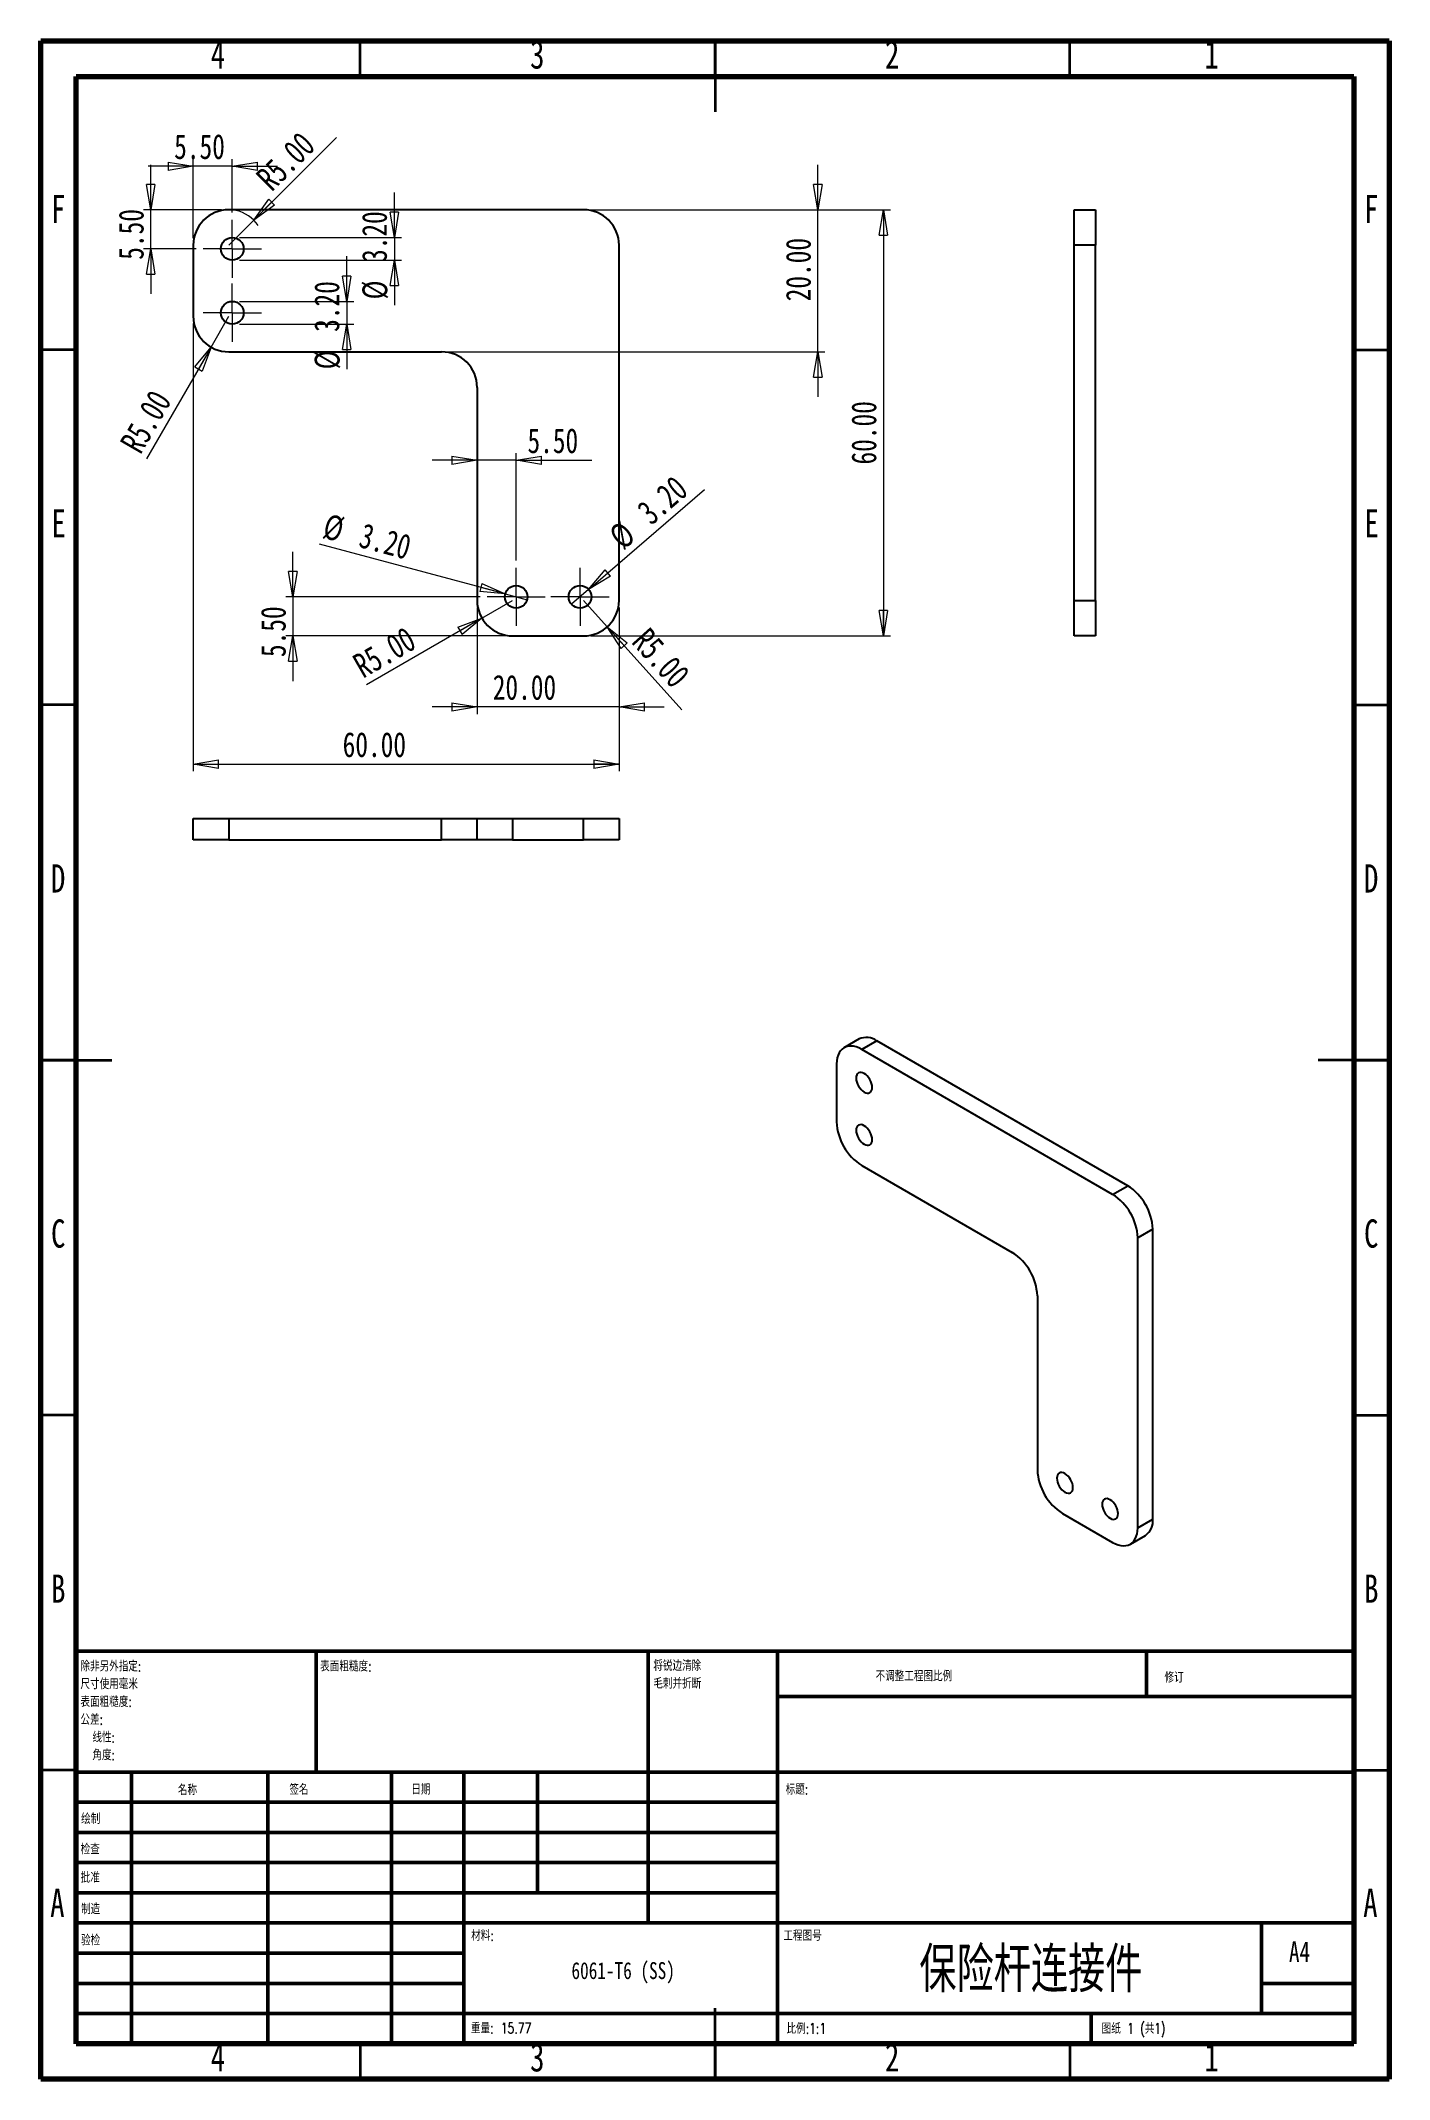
# Model space of a CAD drawing. Header units: millimetres. Extents: x 15 to 205, y 5 to 292.
import ezdxf

# ---------------------------------------------------------------- set-up
doc = ezdxf.new("R2010")
doc.units = ezdxf.units.MM
doc.styles.add('SLDTEXTSTYLE0', font='TXT', dxfattribs={"width": 0.75, "bigfont": 'bigfont'})
doc.styles.add('SLDTEXTSTYLE1', font='TXT', dxfattribs={"width": 0.694444, "bigfont": 'bigfont'})
doc.styles.add('SLDTEXTSTYLE2', font='TXT', dxfattribs={"width": 0.75})
doc.dimstyles.new('SLDDIMSTYLE0', dxfattribs={"dimtxt": 3.5, "dimasz": 3.556, "dimexe": 0, "dimexo": 0.0625, "dimgap": 0.875, "dimtad": 1, "dimrnd": 1e-09, "dimzin": 4, "dimdsep": 46, "dimtxsty": 'SLDTEXTSTYLE2', "dimblk1": 'CLOSED', "dimblk2": 'CLOSED', "dimsah": 1, "dimcen": 0.09, "dimadec": 0, "dimazin": 1, "dimtfac": 1, "dimtmove": 0, "dimatfit": 0, "dimldrblk": 'CLOSED', "dimfxl": 1, "dimfrac": 2, "dimtolj": 1, "dimtzin": 12, "dimarcsym": 0})
doc.dimstyles.new('SLDDIMSTYLE1', dxfattribs={"dimtxt": 3.5, "dimasz": 3.556, "dimexe": 0, "dimexo": 0.0625, "dimgap": 0.875, "dimtad": 1, "dimrnd": 1e-09, "dimzin": 4, "dimdsep": 46, "dimtxsty": 'SLDTEXTSTYLE2', "dimblk1": 'CLOSED', "dimblk2": 'CLOSED', "dimsah": 1, "dimcen": 0.09, "dimadec": 0, "dimazin": 1, "dimtfac": 1, "dimtofl": 0, "dimtmove": 0, "dimatfit": 3, "dimldrblk": 'CLOSED', "dimfxl": 1, "dimfrac": 2, "dimtolj": 1, "dimtzin": 12, "dimarcsym": 0})
doc.dimstyles.new('SLDDIMSTYLE2', dxfattribs={"dimtxt": 3.5, "dimasz": 3.556, "dimexe": 0, "dimexo": 0.0625, "dimgap": 0.875, "dimtad": 1, "dimrnd": 1e-09, "dimzin": 4, "dimdsep": 46, "dimtxsty": 'SLDTEXTSTYLE2', "dimblk1": 'CLOSED', "dimblk2": 'CLOSED', "dimsah": 1, "dimcen": 0, "dimadec": 0, "dimazin": 1, "dimtfac": 1, "dimtofl": 0, "dimtmove": 0, "dimatfit": 3, "dimldrblk": 'CLOSED', "dimfxl": 1, "dimfrac": 2, "dimtolj": 1, "dimtzin": 12, "dimarcsym": 0})
doc.dimstyles.new('SLDDIMSTYLE3', dxfattribs={"dimtxt": 3.5, "dimasz": 3.556, "dimexe": 0, "dimexo": 0.0625, "dimgap": 0.875, "dimtad": 1, "dimrnd": 1e-09, "dimzin": 4, "dimdsep": 46, "dimtxsty": 'SLDTEXTSTYLE2', "dimblk1": 'CLOSED', "dimblk2": 'CLOSED', "dimsah": 1, "dimcen": 0, "dimadec": 0, "dimazin": 1, "dimtfac": 1, "dimtofl": 0, "dimtmove": 0, "dimatfit": 3, "dimldrblk": 'CLOSED', "dimfxl": 1, "dimfrac": 2, "dimtolj": 1, "dimtzin": 12, "dimarcsym": 0})
doc.dimstyles.new('SLDDIMSTYLE4', dxfattribs={"dimtxt": 3.5, "dimasz": 3.556, "dimexe": 0, "dimexo": 0.0625, "dimgap": 0.875, "dimtad": 1, "dimrnd": 1e-09, "dimzin": 4, "dimdsep": 46, "dimtxsty": 'SLDTEXTSTYLE2', "dimblk1": 'NONE', "dimblk2": 'CLOSED', "dimsah": 1, "dimcen": 0, "dimadec": 0, "dimazin": 1, "dimtfac": 1, "dimtmove": 0, "dimatfit": 3, "dimldrblk": 'NONE', "dimfxl": 1, "dimfrac": 2, "dimtolj": 1, "dimtzin": 12, "dimarcsym": 0})

# ---------------------------------------------------------------- blocks, each defined once
blk = doc.blocks.new('SW_NOTE_0')
at = {"color": 0, "linetype": 'Continuous', "lineweight": 0, "char_height": 1.5, "attachment_point": 1, "style": 'SLDTEXTSTYLE0'}
for s, insert in [('除非另外指定:', (0, 1.93)), ('尺寸使用毫米', (0, -0.57)), ('表面粗糙度:', (0, -3.07)), ('公差:', (0, -5.57)), ('线性:', (1.69, -8.07)), ('角度:', (1.69, -10.57))]:
    blk.add_mtext(s, dxfattribs=dict(at, insert=insert))
blk = doc.blocks.new('SW_NOTE_0_1')
at = {"color": 0, "linetype": 'Continuous', "lineweight": 0, "char_height": 1.5, "attachment_point": 1, "style": 'SLDTEXTSTYLE0'}
for s, insert in [('将锐边清除', (0, 1.93)), ('毛刺并折断', (0, -0.57))]:
    blk.add_mtext(s, dxfattribs=dict(at, insert=insert))
blk = doc.blocks.new('_Closed')
at = {"color": 0, "linetype": 'ByBlock', "lineweight": -2}
for p, q in [((-1, 0.166667), (0, 0)), ((-1, 0.166667), (-1, -0.166667)), ((0, 0), (-1, -0.166667)), ((0, 0), (-1, 0))]:
    blk.add_line(p, q, dxfattribs=at)
blk = doc.blocks.new('_D')
at = {"color": 7, "linetype": 'Continuous', "lineweight": 0}
for p, q in [((124.49, 268.22), (124.49, 274.57)), ((92.49, 268.22), (125.49, 268.22)), ((124.49, 248.22), (124.49, 268.22)), ((72.49, 248.22), (125.49, 248.22)), ((124.49, 248.22), (124.49, 241.87))]:
    blk.add_line(p, q, dxfattribs=at)
at = {"color": 7, "linetype": 'Continuous', "lineweight": 18, "xscale": 3.556, "yscale": 3.556}
for p, rotation in [((124.49, 268.22, -1.5), 270), ((124.49, 248.22, -1.5), 90)]:
    blk.add_blockref('_Closed', p, dxfattribs=dict(at, rotation=rotation))
at = {"color": 7, "linetype": 'Continuous', "lineweight": 18, "insert": (119.98, 255.33), "char_height": 3.5, "attachment_point": 1, "rotation": 90, "style": 'SLDTEXTSTYLE2'}
blk.add_mtext('20.00', dxfattribs=at)
blk = doc.blocks.new('_D_1')
at = {"color": 7, "linetype": 'Continuous', "lineweight": 0}
for p, q in [((92.49, 268.22), (134.73, 268.22)), ((133.73, 268.22), (133.73, 208.22)), ((92.49, 208.22), (134.73, 208.22))]:
    blk.add_line(p, q, dxfattribs=at)
at = {"color": 7, "linetype": 'Continuous', "lineweight": 18, "xscale": 3.556, "yscale": 3.556}
for p, rotation in [((133.73, 268.22, -1.5), 90), ((133.73, 208.22, -1.5), 270)]:
    blk.add_blockref('_Closed', p, dxfattribs=dict(at, rotation=rotation))
at = {"color": 7, "linetype": 'Continuous', "lineweight": 18, "insert": (129.22, 232.35), "char_height": 3.5, "attachment_point": 1, "rotation": 90, "style": 'SLDTEXTSTYLE2'}
blk.add_mtext('60.00', dxfattribs=at)
blk = doc.blocks.new('_D_2')
at = {"color": 7, "linetype": 'Continuous', "lineweight": 0}
for p, q in [((76.49, 212.22), (76.49, 197.22)), ((96.49, 212.22), (96.49, 197.22)), ((76.49, 198.22), (70.14, 198.22)), ((96.49, 198.22), (76.49, 198.22)), ((96.49, 198.22), (102.84, 198.22))]:
    blk.add_line(p, q, dxfattribs=at)
at = {"color": 7, "linetype": 'Continuous', "lineweight": 18, "xscale": 3.556, "yscale": 3.556}
blk.add_blockref('_Closed', (76.49, 198.22, -1.5), dxfattribs=at)
at = {"color": 7, "linetype": 'Continuous', "lineweight": 18, "xscale": 3.556, "yscale": 3.556, "rotation": 180}
blk.add_blockref('_Closed', (96.49, 198.22, -1.5), dxfattribs=at)
at = {"color": 7, "linetype": 'Continuous', "lineweight": 18, "insert": (78.69, 202.73), "char_height": 3.5, "attachment_point": 1, "style": 'SLDTEXTSTYLE2'}
blk.add_mtext('20.00', dxfattribs=at)
blk = doc.blocks.new('_D_3')
at = {"color": 7, "linetype": 'Continuous', "lineweight": 0}
for p, q in [((36.49, 252.22), (36.49, 189.16)), ((96.49, 212.22), (96.49, 189.16)), ((36.49, 190.16), (96.49, 190.16))]:
    blk.add_line(p, q, dxfattribs=at)
at = {"color": 7, "linetype": 'Continuous', "lineweight": 18, "xscale": 3.556, "yscale": 3.556, "rotation": 180}
blk.add_blockref('_Closed', (36.49, 190.16, -1.5), dxfattribs=at)
at = {"color": 7, "linetype": 'Continuous', "lineweight": 18, "xscale": 3.556, "yscale": 3.556}
blk.add_blockref('_Closed', (96.49, 190.16, -1.5), dxfattribs=at)
at = {"color": 7, "linetype": 'Continuous', "lineweight": 18, "insert": (57.54, 194.67), "char_height": 3.5, "attachment_point": 1, "style": 'SLDTEXTSTYLE2'}
blk.add_mtext('60.00', dxfattribs=at)
blk = doc.blocks.new('_D_4')
at = {"color": 7, "linetype": 'Continuous', "lineweight": 0}
for q in [(41.49, 253.22), (29.9, 233.16)]:
    blk.add_line((38.99, 248.89), q, dxfattribs=at)
at = {"color": 7, "linetype": 'Continuous', "lineweight": 18, "xscale": 3.556, "yscale": 3.556, "rotation": 60}
blk.add_blockref('_Closed', (38.99, 248.89, -1.5), dxfattribs=at)
at = {"color": 7, "linetype": 'Continuous', "lineweight": 18, "insert": (26.03, 235.4), "char_height": 3.5, "attachment_point": 1, "rotation": 60, "style": 'SLDTEXTSTYLE2'}
blk.add_mtext('R5.00', dxfattribs=at)
blk = doc.blocks.new('_D_5')
at = {"color": 7, "linetype": 'Continuous', "lineweight": 0}
for p, q in [((58.11, 255.32), (58.11, 261.67)), ((42.99, 255.32), (59.11, 255.32)), ((58.11, 255.32), (58.11, 252.12)), ((42.99, 252.12), (59.11, 252.12)), ((58.11, 252.12), (58.11, 245.77))]:
    blk.add_line(p, q, dxfattribs=at)
at = {"color": 7, "linetype": 'Continuous', "lineweight": 18, "xscale": 3.556, "yscale": 3.556}
for p, rotation in [((58.11, 255.32, -1.5), 270), ((58.11, 252.12, -1.5), 90)]:
    blk.add_blockref('_Closed', p, dxfattribs=dict(at, rotation=rotation))
at = {"color": 7, "linetype": 'Continuous', "lineweight": 18, "char_height": 3.5, "attachment_point": 1, "rotation": 90, "style": 'SLDTEXTSTYLE2'}
for s, insert in [('3.20', (53.55, 251.03)), ('%%c', (53.6, 245.75))]:
    blk.add_mtext(s, dxfattribs=dict(at, insert=insert))
blk = doc.blocks.new('_D_6')
at = {"color": 7, "linetype": 'Continuous', "lineweight": 0}
for p, q in [((36.49, 274.35), (30.14, 274.35)), ((36.49, 264.22), (36.49, 275.35)), ((41.99, 274.35), (36.49, 274.35)), ((41.99, 267.82), (41.99, 275.35)), ((41.99, 274.35), (48.34, 274.35))]:
    blk.add_line(p, q, dxfattribs=at)
at = {"color": 7, "linetype": 'Continuous', "lineweight": 18, "xscale": 3.556, "yscale": 3.556}
blk.add_blockref('_Closed', (36.49, 274.35, -1.5), dxfattribs=at)
at = {"color": 7, "linetype": 'Continuous', "lineweight": 18, "xscale": 3.556, "yscale": 3.556, "rotation": 180}
blk.add_blockref('_Closed', (41.99, 274.35, -1.5), dxfattribs=at)
at = {"color": 7, "linetype": 'Continuous', "lineweight": 18, "insert": (33.8, 278.87), "char_height": 3.5, "attachment_point": 1, "style": 'SLDTEXTSTYLE2'}
blk.add_mtext('5.50', dxfattribs=at)
blk = doc.blocks.new('_D_7')
at = {"color": 7, "linetype": 'Continuous', "lineweight": 0}
for p, q in [((30.5, 268.22), (30.5, 274.57)), ((40.49, 268.22), (29.5, 268.22)), ((30.5, 262.72), (30.5, 268.22)), ((36.89, 262.72), (29.5, 262.72)), ((30.5, 262.72), (30.5, 256.37))]:
    blk.add_line(p, q, dxfattribs=at)
at = {"color": 7, "linetype": 'Continuous', "lineweight": 18, "xscale": 3.556, "yscale": 3.556}
for p, rotation in [((30.5, 268.22, -1.5), 270), ((30.5, 262.72, -1.5), 90)]:
    blk.add_blockref('_Closed', p, dxfattribs=dict(at, rotation=rotation))
at = {"color": 7, "linetype": 'Continuous', "lineweight": 18, "insert": (25.99, 261.18), "char_height": 3.5, "attachment_point": 1, "rotation": 90, "style": 'SLDTEXTSTYLE2'}
blk.add_mtext('5.50', dxfattribs=at)
blk = doc.blocks.new('_D_8')
at = {"color": 7, "linetype": 'Continuous', "lineweight": 0}
for q in [(56.65, 278.39), (41.49, 263.22)]:
    blk.add_line((45.02, 266.76), q, dxfattribs=at)
at = {"color": 7, "linetype": 'Continuous', "lineweight": 18}
blk.add_arc((41.49, 263.22), 5, 33.6901, 78.6901, dxfattribs=at)
at = {"color": 7, "linetype": 'Continuous', "lineweight": 18, "xscale": 3.556, "yscale": 3.556, "rotation": 225}
blk.add_blockref('_Closed', (45.02, 266.76, -1.5), dxfattribs=at)
at = {"color": 7, "linetype": 'Continuous', "lineweight": 18, "insert": (45.09, 273.14), "char_height": 3.5, "attachment_point": 1, "rotation": 45, "style": 'SLDTEXTSTYLE2'}
blk.add_mtext('R5.00', dxfattribs=at)
blk = doc.blocks.new('_D_9')
at = {"color": 7, "linetype": 'Continuous', "lineweight": 0}
for p, q in [((64.83, 264.32), (64.83, 270.67)), ((42.99, 264.32), (65.83, 264.32)), ((64.83, 264.32), (64.83, 261.12)), ((42.99, 261.12), (65.83, 261.12)), ((64.83, 261.12), (64.83, 254.77))]:
    blk.add_line(p, q, dxfattribs=at)
at = {"color": 7, "linetype": 'Continuous', "lineweight": 18, "xscale": 3.556, "yscale": 3.556}
for p, rotation in [((64.83, 264.32, -1.5), 270), ((64.83, 261.12, -1.5), 90)]:
    blk.add_blockref('_Closed', p, dxfattribs=dict(at, rotation=rotation))
at = {"color": 7, "linetype": 'Continuous', "lineweight": 18, "char_height": 3.5, "attachment_point": 1, "rotation": 90, "style": 'SLDTEXTSTYLE2'}
for s, insert in [('3.20', (60.26, 260.87)), ('%%c', (60.32, 255.6))]:
    blk.add_mtext(s, dxfattribs=dict(at, insert=insert))
blk = doc.blocks.new('_D_10')
at = {"color": 7, "linetype": 'Continuous', "lineweight": 0}
for q in [(81.49, 213.22), (60.9, 201.33)]:
    blk.add_line((77.16, 210.72), q, dxfattribs=at)
at = {"color": 7, "linetype": 'Continuous', "lineweight": 18, "xscale": 3.556, "yscale": 3.556, "rotation": 30}
blk.add_blockref('_Closed', (77.16, 210.72, -1.5), dxfattribs=at)
at = {"color": 7, "linetype": 'Continuous', "lineweight": 18, "insert": (58.66, 205.21), "char_height": 3.5, "attachment_point": 1, "rotation": 30, "style": 'SLDTEXTSTYLE2'}
blk.add_mtext('R5.00', dxfattribs=at)
blk = doc.blocks.new('_D_11')
at = {"color": 7, "linetype": 'Continuous', "lineweight": 0}
for q in [(91.49, 213.22), (105.35, 197.8)]:
    blk.add_line((94.83, 209.5), q, dxfattribs=at)
at = {"color": 7, "linetype": 'Continuous', "lineweight": 18, "xscale": 3.556, "yscale": 3.556, "rotation": 131.9489406818}
blk.add_blockref('_Closed', (94.83, 209.5, -1.5), dxfattribs=at)
at = {"color": 7, "linetype": 'Continuous', "lineweight": 18, "insert": (100.72, 209.63), "char_height": 3.5, "attachment_point": 1, "rotation": 311.9489, "style": 'SLDTEXTSTYLE2'}
blk.add_mtext('R5.00', dxfattribs=at)
blk = doc.blocks.new('_D_12')
at = {"color": 7, "linetype": 'Continuous', "lineweight": 0}
for q in [(108.54, 228.82), (89.77, 212.68)]:
    blk.add_line((92.2, 214.76), q, dxfattribs=at)
at = {"color": 7, "linetype": 'Continuous', "lineweight": 18, "xscale": 3.556, "yscale": 3.556, "rotation": 220.6994549655}
blk.add_blockref('_Closed', (92.2, 214.76, -1.5), dxfattribs=at)
at = {"color": 7, "linetype": 'Continuous', "lineweight": 18, "char_height": 3.5, "attachment_point": 1, "rotation": 40.6995, "style": 'SLDTEXTSTYLE2'}
for s, insert in [('3.20', (98.73, 226.35)), ('%%c', (94.76, 222.86))]:
    blk.add_mtext(s, dxfattribs=dict(at, insert=insert))
blk = doc.blocks.new('_None')
blk = doc.blocks.new('_D_13')
at = {"color": 7, "linetype": 'Continuous', "lineweight": 0}
for q in [(54.28, 221.15), (83.53, 213.31)]:
    blk.add_line((80.44, 214.13), q, dxfattribs=at)
at = {"color": 7, "linetype": 'Continuous', "lineweight": 18, "xscale": 3.556, "yscale": 3.556, "rotation": 345}
blk.add_blockref('_Closed', (80.44, 214.13, -1.5), dxfattribs=at)
at = {"color": 7, "linetype": 'Continuous', "lineweight": 18, "char_height": 3.5, "attachment_point": 1, "rotation": 345, "style": 'SLDTEXTSTYLE2'}
for s, insert in [('%%c', (55.44, 225.48)), ('3.20', (60.55, 224.17))]:
    blk.add_mtext(s, dxfattribs=dict(at, insert=insert))
blk = doc.blocks.new('_D_14')
at = {"color": 7, "linetype": 'Continuous', "lineweight": 0}
for p, q in [((50.52, 213.72), (50.52, 220.07)), ((76.89, 213.72), (49.52, 213.72)), ((50.52, 213.72), (50.52, 208.22)), ((80.49, 208.22), (49.52, 208.22)), ((50.52, 208.22), (50.52, 201.87))]:
    blk.add_line(p, q, dxfattribs=at)
at = {"color": 7, "linetype": 'Continuous', "lineweight": 18, "xscale": 3.556, "yscale": 3.556}
for p, rotation in [((50.52, 213.72, -1.5), 270), ((50.52, 208.22, -1.5), 90)]:
    blk.add_blockref('_Closed', p, dxfattribs=dict(at, rotation=rotation))
at = {"color": 7, "linetype": 'Continuous', "lineweight": 18, "insert": (46.01, 205.24), "char_height": 3.5, "attachment_point": 1, "rotation": 90, "style": 'SLDTEXTSTYLE2'}
blk.add_mtext('5.50', dxfattribs=at)
blk = doc.blocks.new('_D_15')
at = {"color": 7, "linetype": 'Continuous', "lineweight": 0}
for p, q in [((76.49, 232.95), (70.14, 232.95)), ((81.99, 232.95), (76.49, 232.95)), ((81.99, 218.82), (81.99, 233.95)), ((81.99, 232.95), (92.63, 232.95))]:
    blk.add_line(p, q, dxfattribs=at)
at = {"color": 7, "linetype": 'Continuous', "lineweight": 18, "xscale": 3.556, "yscale": 3.556}
blk.add_blockref('_Closed', (76.49, 232.95, -1.5), dxfattribs=at)
at = {"color": 7, "linetype": 'Continuous', "lineweight": 18, "xscale": 3.556, "yscale": 3.556, "rotation": 180}
blk.add_blockref('_Closed', (81.99, 232.95, -1.5), dxfattribs=at)
at = {"color": 7, "linetype": 'Continuous', "lineweight": 18, "insert": (83.58, 237.46), "char_height": 3.5, "attachment_point": 1, "style": 'SLDTEXTSTYLE2'}
blk.add_mtext('5.50', dxfattribs=at)
blk = doc.blocks.new('SW_CENTERMARKSYMBOL_0')
at = {"color": 0, "linetype": 'Continuous', "lineweight": 18}
for p, q in [((0, 2.5), (0, 4.1)), ((-2.5, 0), (-4.1, 0)), ((0, 0), (-2.5, 0)), ((0, 0), (0, 2.5)), ((0, 0), (0, -2.5)), ((0, 0), (2.5, 0)), ((2.5, 0), (4.1, 0)), ((0, -2.5), (0, -4.1))]:
    blk.add_line(p, q, dxfattribs=at)
blk = doc.blocks.new('SW_CENTERMARKSYMBOL_1')
at = {"color": 0, "linetype": 'Continuous', "lineweight": 18}
for p, q in [((0, 2.5), (0, 4.1)), ((-2.5, 0), (-4.1, 0)), ((0, 0), (-2.5, 0)), ((0, 0), (0, 2.5)), ((0, 0), (0, -2.5)), ((0, 0), (2.5, 0)), ((2.5, 0), (4.1, 0)), ((0, -2.5), (0, -4.1))]:
    blk.add_line(p, q, dxfattribs=at)
blk = doc.blocks.new('SW_CENTERMARKSYMBOL_2')
at = {"color": 0, "linetype": 'Continuous', "lineweight": 18}
for p, q in [((0, 2.5), (0, 4.1)), ((-2.5, 0), (-4.1, 0)), ((0, 0), (-2.5, 0)), ((0, 0), (0, 2.5)), ((0, 0), (0, -2.5)), ((0, 0), (2.5, 0)), ((2.5, 0), (4.1, 0)), ((0, -2.5), (0, -4.1))]:
    blk.add_line(p, q, dxfattribs=at)
blk = doc.blocks.new('SW_CENTERMARKSYMBOL_3')
at = {"color": 0, "linetype": 'Continuous', "lineweight": 18}
for p, q in [((0, 2.5), (0, 4.1)), ((-2.5, 0), (-4.1, 0)), ((0, 0), (-2.5, 0)), ((0, 0), (0, 2.5)), ((0, 0), (0, -2.5)), ((0, 0), (2.5, 0)), ((2.5, 0), (4.1, 0)), ((0, -2.5), (0, -4.1))]:
    blk.add_line(p, q, dxfattribs=at)

msp = doc.modelspace()

# ---------------------------------------------------------------- linework, layer by layer
at = {"color": 7, "linetype": 'Continuous', "lineweight": 70}
for p, q in [((15, 5), (15, 292)), ((15, 292), (205, 292)), ((205, 292), (205, 5)), ((20, 10), (20, 287)), ((20, 287), (200, 287)), ((200, 287), (200, 10)), ((200, 10), (20, 10)), ((205, 5), (15, 5))]:
    msp.add_line(p, q, dxfattribs=at)
at = {"color": 7, "linetype": 'Continuous', "lineweight": 35}
for p, q in [((60, 287), (60, 292)), ((110, 292.001), (110, 281.999)), ((110, 287), (110, 292)), ((160, 287), (160, 292)), ((20, 248.5), (15, 248.5)), ((200, 248.5), (205, 248.5)), ((20, 198.5), (15, 198.5)), ((200, 198.5), (205, 198.5)), ((14.999, 148.5), (25.001, 148.5)), ((20, 148.5), (15, 148.5)), ((205.001, 148.5), (194.999, 148.5)), ((200, 148.5), (205, 148.5)), ((20, 98.5), (15, 98.5)), ((200, 98.5), (205, 98.5)), ((20, 48.5), (15, 48.5)), ((200, 48.5), (205, 48.5)), ((110, 4.999), (110, 15.001)), ((60, 10), (60, 5)), ((110, 10), (110, 5)), ((160, 10), (160, 5))]:
    msp.add_line(p, q, dxfattribs=at)
at = {"color": 7, "linetype": 'Continuous', "lineweight": 25}
for p, q in [((91.487, 268.22), (41.487, 268.22)), ((160.598, 268.22), (163.598, 268.22)), ((160.598, 263.22), (160.598, 268.22)), ((163.598, 268.22), (163.598, 263.22)), ((36.487, 263.22), (36.487, 253.22)), ((96.487, 213.22), (96.487, 263.22)), ((160.598, 213.22), (160.598, 263.22)), ((163.598, 263.22), (160.598, 263.22)), ((163.598, 213.22), (163.598, 263.22)), ((41.487, 248.22), (71.487, 248.22)), ((76.487, 243.22), (76.487, 213.22)), ((160.598, 213.22), (163.598, 213.22)), ((160.598, 208.22), (160.598, 213.22)), ((163.598, 213.22), (163.598, 208.22)), ((81.487, 208.22), (91.487, 208.22)), ((163.598, 208.22), (160.598, 208.22)), ((36.487, 179.489), (36.487, 182.489)), ((36.487, 182.489), (41.487, 182.489)), ((41.487, 182.489), (41.487, 179.489)), ((41.487, 182.489), (71.487, 182.489)), ((71.487, 179.489), (71.487, 182.489)), ((71.487, 182.489), (76.487, 182.489)), ((76.487, 179.489), (76.487, 182.489)), ((76.487, 182.489), (81.487, 182.489)), ((81.487, 182.489), (81.487, 179.489)), ((81.487, 182.489), (91.487, 182.489)), ((91.487, 179.489), (91.487, 182.489)), ((91.487, 182.489), (96.487, 182.489)), ((96.487, 182.489), (96.487, 179.489)), ((41.487, 179.489), (36.487, 179.489)), ((41.487, 179.489), (71.487, 179.489)), ((76.487, 179.489), (71.487, 179.489)), ((81.487, 179.489), (76.487, 179.489)), ((81.487, 179.489), (91.487, 179.489)), ((96.487, 179.489), (91.487, 179.489)), ((130.291, 151.467), (128.169, 150.243)), ((132.79, 151.22), (130.669, 149.995)), ((166.025, 129.585), (130.669, 149.995)), ((168.146, 130.809), (132.79, 151.22)), ((127.134, 147.953), (127.134, 139.788)), ((130.669, 133.664), (151.882, 121.418)), ((166.025, 129.585), (168.146, 130.809)), ((171.681, 124.686), (169.56, 123.461)), ((169.56, 82.634), (169.56, 123.461)), ((171.681, 83.859), (171.681, 124.686)), ((155.418, 115.294), (155.418, 90.798)), ((158.953, 84.674), (166.025, 80.592)), ((169.56, 82.634), (171.681, 83.859)), ((168.524, 80.345), (170.646, 81.569))]:
    msp.add_line(p, q, dxfattribs=at)
at = {"color": 7, "linetype": 'Continuous', "lineweight": 50}
for p, q in [((20, 65.25), (200, 65.25)), ((20, 65.25), (20, 10)), ((53.8, 48.25), (53.8, 65.25)), ((100.6, 65.25), (100.6, 27)), ((118.8, 65.25), (118.8, 10)), ((170.8, 58.875), (170.8, 65.25)), ((200, 58.875), (118.8, 58.875)), ((200, 48.25), (20, 48.25)), ((27.8, 48.25), (27.8, 10)), ((46.991, 48.25), (46.991, 10)), ((64.399, 48.25), (64.399, 10)), ((74.6, 10), (74.6, 48.25)), ((85, 31.25), (85, 48.25)), ((118.8, 44), (20, 44)), ((118.8, 39.75), (20, 39.75)), ((118.8, 35.5), (20, 35.5)), ((118.8, 31.25), (20, 31.25)), ((74.6, 27), (20, 27)), ((74.6, 27), (200, 27)), ((187, 14.25), (187, 27)), ((74.6, 22.75), (20, 22.75)), ((74.6, 18.5), (20, 18.5)), ((200, 18.5), (187, 18.5)), ((20, 14.25), (200, 14.25)), ((163, 10), (163, 14.25))]:
    msp.add_line(p, q, dxfattribs=at)
at = {"color": 7, "linetype": 'Continuous', "lineweight": 25, "flags": 128}
for points in [[(130.669, 149.995), (130.273, 150.198), (129.882, 150.347), (129.501, 150.44), (129.135, 150.476), (128.788, 150.455), (128.465, 150.377), (128.169, 150.242), (127.905, 150.054), (127.676, 149.813), (127.484, 149.523), (127.332, 149.187), (127.222, 148.811), (127.156, 148.398), (127.134, 147.953)], [(131.023, 143.993), (131.243, 143.891), (131.456, 143.843), (131.651, 143.851), (131.823, 143.914), (131.963, 144.031), (132.068, 144.197), (132.132, 144.404), (132.154, 144.647), (132.132, 144.914), (132.068, 145.196), (131.963, 145.483), (131.823, 145.762), (131.651, 146.023), (131.456, 146.257), (131.243, 146.454), (131.023, 146.606), (130.802, 146.709), (130.59, 146.757), (130.394, 146.749), (130.223, 146.686), (130.082, 146.569), (129.977, 146.403), (129.913, 146.195), (129.891, 145.953), (129.913, 145.686), (129.977, 145.403), (130.082, 145.117), (130.223, 144.838), (130.394, 144.576), (130.59, 144.343), (130.802, 144.146), (131.023, 143.993)], [(131.023, 136.645), (131.243, 136.542), (131.456, 136.494), (131.651, 136.502), (131.823, 136.565), (131.963, 136.682), (132.068, 136.848), (132.132, 137.056), (132.154, 137.298), (132.132, 137.565), (132.068, 137.848), (131.963, 138.134), (131.823, 138.413), (131.651, 138.674), (131.456, 138.908), (131.243, 139.105), (131.023, 139.258), (130.802, 139.36), (130.59, 139.408), (130.394, 139.4), (130.223, 139.337), (130.082, 139.22), (129.977, 139.054), (129.913, 138.846), (129.891, 138.604), (129.913, 138.337), (129.977, 138.054), (130.082, 137.768), (130.223, 137.489), (130.394, 137.228), (130.59, 136.994), (130.802, 136.797), (131.023, 136.645)], [(159.307, 87.655), (159.528, 87.552), (159.74, 87.504), (159.936, 87.512), (160.107, 87.576), (160.248, 87.692), (160.352, 87.858), (160.417, 88.066), (160.438, 88.308), (160.417, 88.576), (160.352, 88.858), (160.248, 89.144), (160.107, 89.423), (159.936, 89.685), (159.74, 89.918), (159.528, 90.115), (159.307, 90.268), (159.086, 90.37), (158.874, 90.418), (158.678, 90.41), (158.507, 90.347), (158.366, 90.23), (158.262, 90.065), (158.197, 89.857), (158.176, 89.614), (158.197, 89.347), (158.262, 89.065), (158.366, 88.778), (158.507, 88.499), (158.678, 88.238), (158.874, 88.004), (159.086, 87.807), (159.307, 87.655)], [(165.671, 83.981), (165.892, 83.879), (166.104, 83.83), (166.3, 83.838), (166.471, 83.902), (166.612, 84.019), (166.716, 84.184), (166.781, 84.392), (166.802, 84.634), (166.781, 84.902), (166.716, 85.184), (166.612, 85.47), (166.471, 85.749), (166.3, 86.011), (166.104, 86.244), (165.892, 86.441), (165.671, 86.594), (165.45, 86.696), (165.238, 86.744), (165.042, 86.737), (164.871, 86.673), (164.73, 86.556), (164.626, 86.391), (164.561, 86.183), (164.54, 85.941), (164.561, 85.673), (164.626, 85.391), (164.73, 85.105), (164.871, 84.825), (165.042, 84.564), (165.238, 84.33), (165.45, 84.133), (165.671, 83.981)], [(166.025, 80.592), (166.42, 80.389), (166.811, 80.241), (167.192, 80.147), (167.559, 80.111), (167.906, 80.132), (168.229, 80.21), (168.525, 80.345), (168.789, 80.534), (169.018, 80.775), (169.21, 81.065), (169.362, 81.4), (169.471, 81.777), (169.538, 82.19), (169.56, 82.634)]]:
    msp.add_lwpolyline(points, dxfattribs=at)
at = {"color": 7, "linetype": 'Continuous', "lineweight": 25}
for centre in [(41.987, 262.72), (41.987, 253.72), (81.987, 213.72), (90.987, 213.72)]:
    msp.add_circle(centre, 1.6, dxfattribs=at)
for centre, radius, start, end in [((41.487, 263.22), 5, 90, 180), ((91.487, 263.22), 5, 0, 90), ((41.487, 253.22), 5, 180, 270), ((71.487, 243.22), 5, 0, 90), ((81.487, 213.22), 5, 180, 270), ((91.487, 213.22), 5, 270, 0), ((131.318, 149.094), 2.586, 55.28081, 113.40873), ((134.772, 140.115), 7.645, 182.45345, 237.54655), ((161.922, 123.134), 7.645, 2.45345, 57.54655), ((164.043, 124.358), 7.645, 2.45345, 57.54655), ((147.78, 114.967), 7.645, 2.45345, 57.54655), ((163.056, 91.125), 7.645, 182.45345, 237.54655), ((169.239, 83.585), 2.458, 304.91595, 6.39623)]:
    msp.add_arc(centre, radius, start, end, dxfattribs=at)

# ---------------------------------------------------------------- block references
at = {"color": 7, "linetype": 'Continuous', "lineweight": 0}
for name, p in [('SW_CENTERMARKSYMBOL_3', (41.987, 262.72)), ('SW_CENTERMARKSYMBOL_0', (41.987, 253.72)), ('SW_CENTERMARKSYMBOL_2', (81.987, 213.72)), ('SW_CENTERMARKSYMBOL_1', (90.987, 213.72)), ('SW_NOTE_0', (20.594, 61.987)), ('SW_NOTE_0_1', (101.309, 62.069))]:
    msp.add_blockref(name, p, dxfattribs=at)

# ---------------------------------------------------------------- texts
for s, insert, char_height, attachment_point, style in [('4', (39.96, 292.06), 3.969, 2, 'SLDTEXTSTYLE2'), ('3', (84.96, 292.06), 3.969, 2, 'SLDTEXTSTYLE2'), ('2', (134.96, 292.06), 3.969, 2, 'SLDTEXTSTYLE2'), ('1', (179.96, 292.06), 3.969, 2, 'SLDTEXTSTYLE2'), ('F', (17.458, 270.31), 3.969, 2, 'SLDTEXTSTYLE2'), ('F', (202.458, 270.31), 3.969, 2, 'SLDTEXTSTYLE2'), ('E', (17.508, 226.06), 3.969, 2, 'SLDTEXTSTYLE2'), ('E', (202.508, 226.06), 3.969, 2, 'SLDTEXTSTYLE2'), ('D', (17.453, 176.06), 3.969, 2, 'SLDTEXTSTYLE2'), ('D', (202.453, 176.06), 3.969, 2, 'SLDTEXTSTYLE2'), ('C', (17.459, 126.06), 3.969, 2, 'SLDTEXTSTYLE2'), ('C', (202.459, 126.06), 3.969, 2, 'SLDTEXTSTYLE2'), ('B', (17.471, 76.06), 3.969, 2, 'SLDTEXTSTYLE2'), ('B', (202.471, 76.06), 3.969, 2, 'SLDTEXTSTYLE2'), ('表面粗糙度:', (54.371, 63.919), 1.5, 1, 'SLDTEXTSTYLE0'), ('不调整工程图比例', (132.615, 62.533), 1.5, 1, 'SLDTEXTSTYLE0'), ('修订', (173.328, 62.335), 1.5, 1, 'SLDTEXTSTYLE0'), ('名称', (34.322, 46.501), 1.5, 1, 'SLDTEXTSTYLE0'), ('签名', (50.034, 46.562), 1.5, 1, 'SLDTEXTSTYLE0'), ('日期', (67.215, 46.576), 1.5, 1, 'SLDTEXTSTYLE0'), ('标题:', (119.956, 46.576), 1.5, 1, 'SLDTEXTSTYLE0'), ('绘制', (20.685, 42.43), 1.5, 1, 'SLDTEXTSTYLE0'), ('检查', (20.624, 38.154), 1.5, 1, 'SLDTEXTSTYLE0'), ('A', (17.34, 31.81), 3.969, 2, 'SLDTEXTSTYLE2'), ('批准', (20.622, 34.177), 1.5, 1, 'SLDTEXTSTYLE0'), ('A', (202.34, 31.81), 3.969, 2, 'SLDTEXTSTYLE2'), ('制造', (20.682, 29.734), 1.5, 1, 'SLDTEXTSTYLE0'), ('材料:', (75.646, 25.986), 1.5, 1, 'SLDTEXTSTYLE0'), ('工程图号', (119.629, 25.986), 1.5, 1, 'SLDTEXTSTYLE0'), ('验检', (20.677, 25.35), 1.5, 1, 'SLDTEXTSTYLE0'), ('保险杆连接件', (154.504, 23.607), 6.35, 2, 'SLDTEXTSTYLE0'), ('A4', (190.871, 24.406), 2.9104, 1, 'SLDTEXTSTYLE2'), ('6061-T6 (SS)', (97.065, 21.486), 2.38125, 2, 'SLDTEXTSTYLE2'), ('重量: 15.77', (75.618, 12.949), 1.4986, 1, 'SLDTEXTSTYLE0'), ('比例:1:1', (120.074, 12.9), 1.5, 1, 'SLDTEXTSTYLE0'), ('图纸 1 (共1)', (164.478, 12.9), 1.5, 1, 'SLDTEXTSTYLE1'), ('4', (39.96, 10.06), 3.969, 2, 'SLDTEXTSTYLE2'), ('3', (84.96, 10.06), 3.969, 2, 'SLDTEXTSTYLE2'), ('2', (134.96, 10.06), 3.969, 2, 'SLDTEXTSTYLE2'), ('1', (179.96, 10.06), 3.969, 2, 'SLDTEXTSTYLE2')]:
    msp.add_mtext(s, dxfattribs=dict(at, insert=insert, char_height=char_height, attachment_point=attachment_point, style=style))

# ---------------------------------------------------------------- dimensions: what is measured, and where the dimension line sits
at = {"color": 7, "linetype": 'Continuous', "lineweight": 18}
for center, mpoint, dimstyle, picture, middle in [((41.487, 263.22), (45.023, 266.756), 'SLDDIMSTYLE3', '_D_8', (52.621, 274.354)), ((41.487, 253.22), (38.987, 248.89), 'SLDDIMSTYLE2', '_D_4', (32.766, 238.116)), ((81.487, 213.22), (77.157, 210.72), 'SLDDIMSTYLE3', '_D_10', (65.865, 204.201)), ((91.487, 213.22), (94.829, 209.501), 'SLDDIMSTYLE3', '_D_11', (101.54, 202.035))]:
    dim = msp.add_radius_dim(center=center, mpoint=mpoint, dimstyle=dimstyle, dxfattribs=at)
    dim.commit()
    dim.dimension.update_dxf_attribs({"geometry": picture, "text_midpoint": middle, "dimtype": 164})
for base, p1, p2, dimstyle, picture, middle in [((36.487, 274.354), (41.987, 266.82), (36.487, 263.22), 'SLDDIMSTYLE0', '_D_6', (38.33, 274.354)), ((96.487, 190.161), (36.487, 253.22), (96.487, 213.22), 'SLDDIMSTYLE1', '_D_3', (63.355, 190.161)), ((76.487, 232.95), (81.987, 217.82), (76.487, 243.22), 'SLDDIMSTYLE0', '_D_15', (88.107, 232.95)), ((76.487, 198.22), (96.487, 213.22), (76.487, 213.22), 'SLDDIMSTYLE0', '_D_2', (84.509, 198.22))]:
    dim = msp.add_linear_dim(base=base, p1=p1, p2=p2, dimstyle=dimstyle, dxfattribs=at)
    dim.commit()
    dim.dimension.update_dxf_attribs({"geometry": picture, "text_midpoint": middle, "dimtype": 160})
for base, p1, p2, dimstyle, picture, middle in [((30.499, 268.22), (37.887, 262.72), (41.487, 268.22), 'SLDDIMSTYLE0', '_D_7', (30.499, 265.705)), ((124.487, 268.22), (71.487, 248.22), (91.487, 268.22), 'SLDDIMSTYLE0', '_D', (124.487, 261.149)), ((133.733, 208.22), (91.487, 268.22), (91.487, 208.22), 'SLDDIMSTYLE1', '_D_1', (133.733, 238.164)), ((50.517, 208.22), (77.887, 213.72), (81.487, 208.22), 'SLDDIMSTYLE0', '_D_14', (50.517, 209.763))]:
    dim = msp.add_linear_dim(base=base, p1=p1, p2=p2, angle=90, dimstyle=dimstyle, dxfattribs=at)
    dim.commit()
    dim.dimension.update_dxf_attribs({"geometry": picture, "text_midpoint": middle, "dimtype": 160})
for base, p1, p2, picture, middle in [((64.829, 261.12), (41.987, 264.32), (41.987, 261.12), '_D_9', (64.829, 262.761)), ((58.112, 252.12), (41.987, 255.32), (41.987, 252.12), '_D_5', (58.112, 252.916))]:
    dim = msp.add_linear_dim(base=base, p1=p1, p2=p2, angle=90, text='%%c<>', dimstyle='SLDDIMSTYLE0', dxfattribs=at)
    dim.commit()
    dim.dimension.update_dxf_attribs({"geometry": picture, "text_midpoint": middle, "dimtype": 160})
for p1, p2, picture, middle in [((89.774, 212.677), (92.2, 214.764), '_D_12', (103.289, 224.301)), ((83.533, 213.306), (80.442, 214.134), '_D_13', (61.024, 219.337))]:
    dim = msp.add_diameter_dim_2p(p1=p1, p2=p2, dimstyle='SLDDIMSTYLE4', dxfattribs=at)
    dim.commit()
    dim.dimension.update_dxf_attribs({"geometry": picture, "text_midpoint": middle, "dimtype": 163})

doc.saveas('drawing.dxf')
